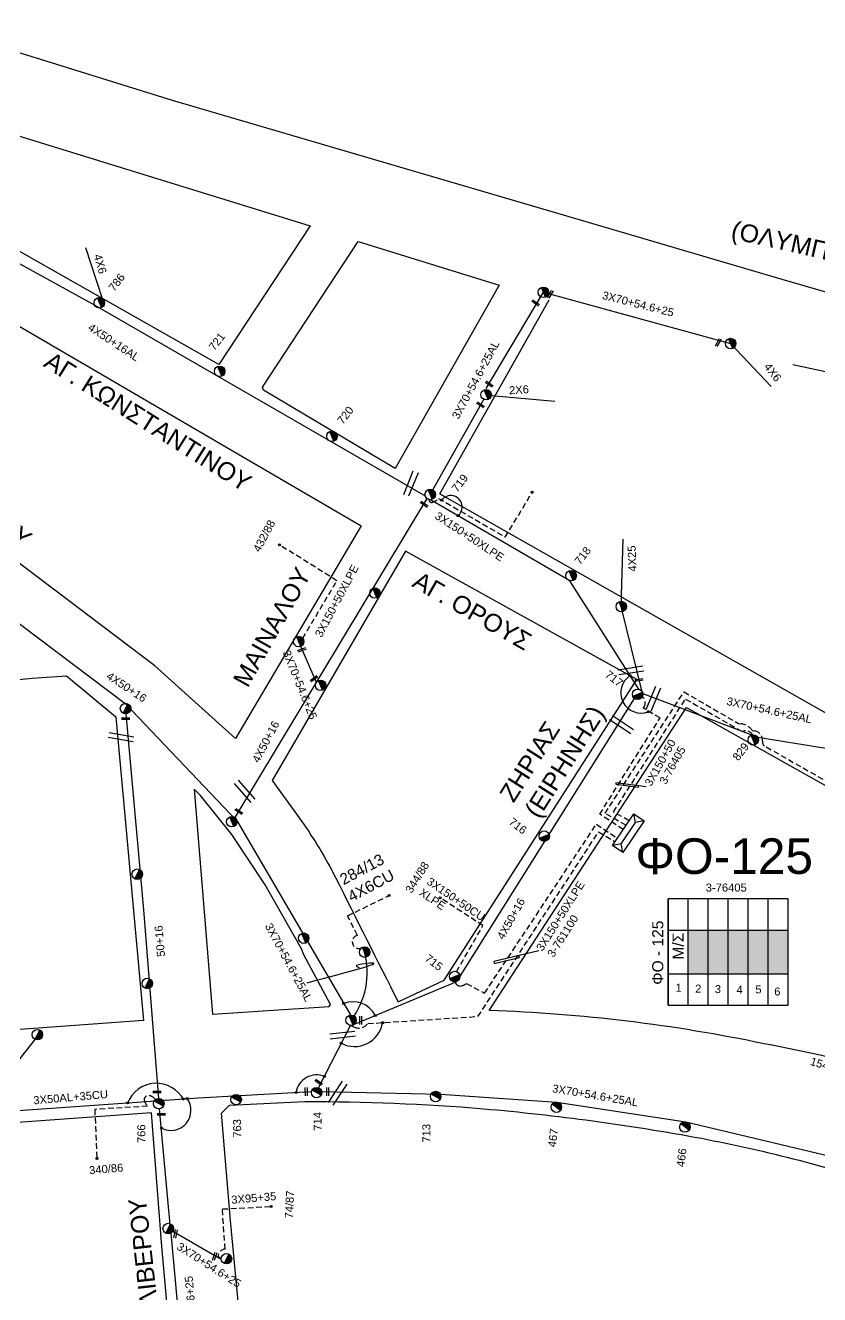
# Model space of a CAD drawing. Header units: millimetres. Extents: x 2999 to 5218, y 1863 to 2903.
# Drawn here: x 3368.6 to 3547.2, y 2393 to 2678.4 of the extents above; entities that cross this region are included whole.
import ezdxf
from ezdxf.enums import TextEntityAlignment as Align

# ---------------------------------------------------------------- set-up
doc = ezdxf.new("R2010")
doc.units = ezdxf.units.MM
doc.header["$LTSCALE"] = 0.5
doc.linetypes.add('DASHED', pattern=[19.05, 12.7, -6.35])
for name, color, linetype in [('Άγνωστα', 7, 'Continuous'), ('Ασφαλειοκιβώτια Χ.Τ 6 αναχωρήσεων', 7, 'Continuous'), ('Ασφαλειοκιβώτια Χ.Τ 9 αναχωρήσεων', 7, 'Continuous'), ('Γυμνά εναέρια ΧΤ (3Φ)   4x35CU', 7, 'Continuous'), ('Γυμνά εναέρια ΧΤ και ΦΟΠ (3Φ)   4x50+16AL', 7, 'Continuous'), ('Επιγραφές - Σχήματα', 7, 'Continuous'), ('Καλώδια ΧΤ   3x150+50AL', 7, 'DASHED'), ('Καλώδια ΧΤ   3x150+50CU', 7, 'DASHED'), ('Καλώδια ΧΤ   3x150AL+50XLPE', 7, 'DASHED'), ('Καλώδια ΧΤ   4x6CU', 7, 'DASHED'), ('Μηχανική τομή', 7, 'Continuous'), ('Στύλος ΦΜ', 7, 'Continuous'), ('Στύλος ΦΜ @ 1', 7, 'Continuous'), ('Συνδέσεις', 7, 'Continuous'), ('Συνεστραμμένα ΧΤ   3x70+54.6+25 AL', 7, 'SYN_LINE'), ('Τομή', 7, 'Continuous'), ('Υποσταθμός πόλεως', 7, 'Continuous'), ('Υπόβαθρο ΔΕΗ', 7, 'Continuous'), ('Υπόγεια καλώδια Παροχών ΧΤ   4x25', 7, 'DASHED'), ('Υπόγεια καλώδια Παροχών ΧΤ   4x6', 7, 'DASHED')]:
    doc.layers.add(name, color=color, linetype=linetype)
doc.styles.add('arial', font='ARIAL.TTF')
doc.styles.get("Standard").update_dxf_attribs({"font": 'ARIAL.TTF'})
doc.linetypes.add('SYN_LINE', pattern='A,0.5,-0.0001,["/\\/\\/\\/",Standard,S=0.1,R=0,X=0,Y=-0.05],-0.25', length=0.7501)

# ---------------------------------------------------------------- blocks, each defined once
blk = doc.blocks.new('ΑΣΦΑΛΕΙΟΚΙΒΩΤΙΟ ΥΠΟΣΤΑΘΜΟΥ 6 ΑΝΑΧΩΡΗΣΕΩΝ')
at = {"layer": 'Ασφαλειοκιβώτια Χ.Τ 6 αναχωρήσεων', "ltscale": 40}
for p, q in [((-23.91, 27), (23.91, 27)), ((-9.83, 27), (-9.83, -27)), ((9.83, 27), (9.83, -27)), ((-23.91, 18), (23.91, 18)), ((-23.91, 9), (23.91, 9)), ((-23.91, 0), (23.91, 0)), ((-23.91, -9), (23.91, -9)), ((-23.91, -18), (23.91, -18))]:
    blk.add_line(p, q, dxfattribs=at)
at = {"layer": 'Ασφαλειοκιβώτια Χ.Τ 6 αναχωρήσεων'}
blk.add_lwpolyline([(-23.91, -27), (23.91, -27), (23.91, 27), (-23.91, 27)], close=True, dxfattribs=at)
for s, p in [('1', (-17.82, 23.69)), ('2', (-18.21, 14.84)), ('3', (-18.45, 6.01)), ('4', (-18.73, -3.72)), ('5', (-18.57, -12.24)), ('6', (-19.53, -20.74))]:
    blk.add_text(s, height=3.6, rotation=270, dxfattribs=at).set_placement(p)
at = {"layer": 'Ασφαλειοκιβώτια Χ.Τ 6 αναχωρήσεων', "ltscale": 40}
for tag, height, p in [('ΟΝΟΜΑ', 5, (-0.27, 31.68)), ('ΚΕΙΜΕΝΟ 1', 2, (16.95, 22.41)), ('ΚΕΙΜΕΝΟ 2', 2, (16.95, 13.71)), ('ΚΕΙΜΕΝΟ 3', 2, (16.95, 4.31)), ('ΚΕΙΜΕΝΟ 4', 2, (16.95, -4.67)), ('ΚΕΙΜΕΝΟ 5', 2, (16.95, -13.51)), ('ΚΕΙΜΕΝΟ 6', 2, (16.95, -22.43)), ('ΣΧ', 2, (-0.21, -29.21))]:
    blk.add_attdef(tag, text='', height=height, dxfattribs=at).set_placement(p, align=Align.MIDDLE_CENTER)
blk = doc.blocks.new('ΜΗΧΑΝΙΚΗ ΤΟΜΗ')
at = {"layer": 'Μηχανική τομή', "ltscale": 40}
for p, q in [((-1.89, 0.78), (1.89, 0.78)), ((1.89, 0), (-1.89, 0))]:
    blk.add_line(p, q, dxfattribs=at)
blk = doc.blocks.new('ΤΟΜΗ')
at = {"layer": 'Τομή', "ltscale": 40}
for p, q in [((-5.68, 0), (5.68, 0)), ((5.68, -2.33), (-5.68, -2.33))]:
    blk.add_line(p, q, dxfattribs=at)
blk = doc.blocks.new('ΥΠΑΡΧΩΝ ΤΣΙΜΕΝΤΕΝΙΟΣ ΣΤΥΛΟΣ')
at = {"layer": 'Στύλος ΦΜ'}
blk.add_hatch(color=7, dxfattribs=at).paths.add_polyline_path([(-1.29, -2.28, 0.574793), (2.62, 0, 0.268822), (1.3, 2.27)])
at = {"layer": 'Στύλος ΦΜ', "color": 7}
blk.add_line((-1.29, -2.28), (1.3, 2.27), dxfattribs=at)
blk.add_circle((0, 0), 2.62, dxfattribs=at)
at = {"layer": 'Στύλος ΦΜ', "flags": 4}
for tag, p in [('ΤΥΠΟΣ', (-4.91, 3.03)), ('ΑΡΙΘΜΟΣ', (-4.68, 8.05))]:
    blk.add_attdef(tag, p, '', height=4, dxfattribs=at)
blk = doc.blocks.new('ΥΠΟΣΤΑΘΜΟΣ ΠΟΛΕΩΣ')
at = {"layer": 'Υποσταθμός πόλεως', "linetype": 'Continuous', "ltscale": 40}
blk.add_lwpolyline([(-8.57, 2.82), (8.57, 2.82), (8.57, -2.82), (-8.57, -2.82)], close=True, dxfattribs=at)
for points in [[(-5.75, 0), (-8.57, 2.82)], [(5.75, 0), (8.57, 2.82)], [(-8.57, -2.82), (-5.75, 0)], [(-5.75, 0), (5.75, 0)], [(8.57, -2.82), (5.75, 0)]]:
    blk.add_lwpolyline(points, dxfattribs=at)
at = {"layer": 'Υποσταθμός πόλεως', "linetype": 'SYN_LINE', "ltscale": 40, "flags": 1}
for tag, p in [('ΜΕΤΑΣΧΗΜΑΤΙΣΜΟΣ', (10.6, 2.39)), ('ΙΣΧΥΣ', (10.58, -0.41)), ('ΑΡΙΘΜΟΣ', (10.7, -3.13))]:
    blk.add_attdef(tag, p, '', height=1.8, dxfattribs=at)
blk = doc.blocks.new('_ΣΥΝΔΕΣΗ')
at = {"layer": 'Συνδέσεις', "linetype": 'SYN_LINE', "ltscale": 40}
blk.add_hatch(color=256, dxfattribs=at).paths.add_polyline_path([(0.5, -0.01, 1), (-0.5, -0.01, 1)])
at = {"layer": 'Συνδέσεις'}
blk.add_circle((0, -0.01), 0.5, dxfattribs=at)

msp = doc.modelspace()

# ---------------------------------------------------------------- hatches: boundary and pattern name
at = {"layer": 'Ασφαλειοκιβώτια Χ.Τ 9 αναχωρήσεων', "ltscale": 40}
for color, points in [(85, [(3522.16, 2474.89), (3517.66, 2474.89), (3517.66, 2465.06), (3522.16, 2465.06)]), (27, [(3522.16, 2474.89), (3522.16, 2465.06), (3526.66, 2465.06), (3526.66, 2474.89)]), (151, [(3526.66, 2474.89), (3526.66, 2465.06), (3531.16, 2465.06), (3531.16, 2474.89)]), (30, [(3531.16, 2474.89), (3531.16, 2465.06), (3535.66, 2465.06), (3535.66, 2474.89)]), (1, [(3535.66, 2474.89), (3535.66, 2465.06), (3540.16, 2465.06), (3540.16, 2474.89)])]:
    msp.add_hatch(color=color, dxfattribs=at).paths.add_polyline_path(points)

# ---------------------------------------------------------------- linework, layer by layer
at = {"layer": 'Άγνωστα', "color": 1, "linetype": 'SYN_LINE', "ltscale": 15}
msp.add_lwpolyline([(3473.39, 2595.16), (3487.65, 2593.87)], dxfattribs=at)
at = {"layer": 'Άγνωστα', "color": 1, "linetype": 'DASHED', "ltscale": 0.2}
msp.add_lwpolyline([(3459.34, 2571.75), (3459.39, 2571.52, 0.410955), (3460.04, 2571.11, 0.167991), (3461.51, 2572.01), (3476.52, 2563.29), (3482.56, 2573.36)], format="xyb", dxfattribs=at)
at = {"layer": 'Άγνωστα', "color": 1, "ltscale": 40}
msp.add_lwpolyline([(3506.58, 2529.09), (3491.03, 2553.49), (3459.73, 2571.71)], dxfattribs=at)
at = {"layer": 'Άγνωστα', "color": 27, "ltscale": 40}
for points in [[(3391.17, 2523.56), (3395.16, 2479.51), (3398.49, 2437.08)], [(3358.33, 2433.74), (3407.51, 2437.2), (3432.91, 2438.62)]]:
    msp.add_lwpolyline(points, dxfattribs=at)
at = {"layer": 'Άγνωστα', "color": 85, "linetype": 'DASHED', "ltscale": 0.2}
msp.add_lwpolyline([(3465.24, 2463.3), (3465.36, 2463.02, 0.34368), (3466.52, 2462.38, 0.125353), (3467.78, 2462.92), (3471.87, 2460.77), (3497.02, 2498.74), (3501.73, 2495.6)], format="xyb", dxfattribs=at)
at = {"layer": 'Άγνωστα', "color": 27, "linetype": 'DASHED', "ltscale": 0.2}
for points in [[(3441.79, 2453.48), (3442.57, 2453.11, 0.344871), (3445.6, 2453.91), (3470.38, 2455.51), (3497.51, 2496.99), (3501.2, 2494.79)], [(3397.84, 2436.81), (3397.54, 2437.14, 0.295831), (3395.82, 2437.6, 0.379593), (3395.31, 2436.72, 0.145905), (3396.04, 2435.34), (3384.15, 2434.61), (3384.67, 2423.55)], [(3412.61, 2400.95), (3411.91, 2401.61, -0.392069), (3413.51, 2403.2), (3412.87, 2412.22), (3423.86, 2412.78)]]:
    msp.add_lwpolyline(points, format="xyb", dxfattribs=at)
at = {"layer": 'Άγνωστα', "color": 27, "linetype": 'Continuous', "ltscale": 0.2}
msp.add_lwpolyline([(3434.54, 2439.47), (3441.69, 2453.49)], dxfattribs=at)
at = {"layer": 'Γυμνά εναέρια ΧΤ (3Φ)   4x35CU', "color": 85, "linetype": 'SYN_LINE', "ltscale": 20}
msp.add_lwpolyline([(3357.84, 2434.09), (3370.76, 2450.36)], dxfattribs=at)
at = {"layer": 'Γυμνά εναέρια ΧΤ και ΦΟΠ (3Φ)   4x50+16AL', "color": 30, "ltscale": 40}
msp.add_lwpolyline([(3337.49, 2641.15), (3384.16, 2615.42), (3458.51, 2572.55)], dxfattribs=at)
at = {"layer": 'Γυμνά εναέρια ΧΤ και ΦΟΠ (3Φ)   4x50+16AL', "color": 1, "ltscale": 40}
msp.add_lwpolyline([(3415.72, 2500.23), (3458.92, 2571.95)], dxfattribs=at)
at = {"layer": 'Γυμνά εναέρια ΧΤ και ΦΟΠ (3Φ)   4x50+16AL', "color": 85, "ltscale": 40}
for points in [[(3356.33, 2551.94), (3391.01, 2525.91), (3416.17, 2499.44), (3441.74, 2455.73)], [(3442.63, 2453.79), (3465.6, 2463.39), (3505.57, 2527.02)]]:
    msp.add_lwpolyline(points, dxfattribs=at)
at = {"layer": 'Επιγραφές - Σχήματα', "ltscale": 0.2}
for points in [[(3508.19, 2507.17), (3501.41, 2508.02), (3501.36, 2507.76), (3506.39, 2507.09), (3506.65, 2507.5)], [(3484.09, 2470.24), (3473.92, 2467.89), (3474, 2467.45), (3479.7, 2468.79), (3479.57, 2469.24)]]:
    msp.add_lwpolyline(points, dxfattribs=at)
for centre, radius, start, end in [((3464.27, 2570.1), 2.55, 304.4301, 145.5976), ((3507.08, 2528.3), 4.57, 122.7656, 290.3867), ((3442.22, 2453.17), 5.66, 26.8115, 111.9537), ((3442.57, 2455.2), 6.45, 242.4199, 350.2923), ((3398.01, 2433.61), 6.89, 26.5687, 159.7879), ((3434.05, 2437.72), 4.65, 66.7131, 171.9305), ((3401.32, 2434.4), 4.5, 242.0147, 36.7552)]:
    msp.add_arc(centre, radius, start, end, dxfattribs=at)
at = {"layer": 'Επιγραφές - Σχήματα', "color": 7, "ltscale": 10}
msp.add_spline([(3431.93, 2463.09), (3444.98, 2467.37), (3443, 2466.8), (3443.67, 2466.5)], degree=3, dxfattribs=at)
at = {"layer": 'Καλώδια ΧΤ   3x150+50AL', "color": 1, "linetype": 'DASHED', "ltscale": 0.2}
msp.add_lwpolyline([(3503.05, 2497.56), (3497.78, 2501), (3511.36, 2522.64), (3507.58, 2524.8, -0.326024), (3507.73, 2525.15, 0.41116), (3507.33, 2527.41, 2.289675)], format="xyb", dxfattribs=at)
at = {"layer": 'Καλώδια ΧΤ   3x150+50AL', "color": 151, "linetype": 'DASHED', "ltscale": 0.2}
msp.add_lwpolyline([(3503.68, 2498.5), (3498.96, 2501.21), (3516.73, 2528.5), (3528.99, 2521.38), (3529.61, 2521.3, -0.209708), (3532.09, 2519.82), (3532.65, 2519.72, -0.39952), (3534.38, 2517.4, 0.371889), (3535.25, 2516.11), (3552.13, 2506.46, -0.331396), (3552.71, 2505.15, 0.98733), (3555.82, 2504.38, -0.773574)], format="xyb", dxfattribs=at)
at = {"layer": 'Καλώδια ΧΤ   3x150+50AL', "color": 30, "linetype": 'DASHED', "ltscale": 0.2}
msp.add_lwpolyline([(3504.36, 2499.52), (3500.87, 2501.49), (3517.07, 2526.89), (3529.65, 2519.69), (3530.18, 2519.75, -0.273628), (3532.16, 2518.85, 2.322682)], format="xyb", dxfattribs=at)
at = {"layer": 'Καλώδια ΧΤ   3x150+50CU', "color": 85, "linetype": 'DASHED', "ltscale": 0.2}
msp.add_lwpolyline([(3465.55, 2465.58), (3471.51, 2475.93), (3461.86, 2482.19)], dxfattribs=at)
at = {"layer": 'Καλώδια ΧΤ   3x150AL+50XLPE', "color": 1, "ltscale": 0.2}
msp.add_lwpolyline([(3430.96, 2540.56), (3438.66, 2553.5), (3425.71, 2561.56)], dxfattribs=at)
at = {"layer": 'Καλώδια ΧΤ   4x6CU', "color": 85, "linetype": 'DASHED', "ltscale": 0.2}
msp.add_lwpolyline([(3444.43, 2471.06, -1.199591), (3443.26, 2473.75), (3441.06, 2478.14), (3450.42, 2482.72)], format="xyb", dxfattribs=at)
at = {"layer": 'Συνεστραμμένα ΧΤ   3x70+54.6+25 AL', "color": 1, "ltscale": 20}
for points in [[(3472.23, 2596.73), (3485.1, 2618.34), (3527.22, 2606.82)], [(3460.24, 2573.9), (3471.88, 2594.51)]]:
    msp.add_lwpolyline(points, dxfattribs=at)
at = {"layer": 'Συνεστραμμένα ΧΤ   3x70+54.6+25 AL', "color": 1, "ltscale": 10}
msp.add_lwpolyline([(3434.03, 2530.63), (3430.52, 2538.73)], dxfattribs=at)
at = {"layer": 'Συνεστραμμένα ΧΤ   3x70+54.6+25 AL', "color": 30, "ltscale": 20}
msp.add_lwpolyline([(3507.45, 2528.11), (3533.31, 2518.3), (3561.14, 2513.83), (3600.53, 2492.39)], dxfattribs=at)
at = {"layer": 'Συνεστραμμένα ΧΤ   3x70+54.6+25 AL', "color": 173, "ltscale": 20}
msp.add_lwpolyline([(3435.22, 2438.65), (3461.92, 2438.03), (3488.1, 2436.27), (3517.11, 2431.82), (3555.61, 2422.65)], dxfattribs=at)
at = {"layer": 'Συνεστραμμένα ΧΤ   3x70+54.6+25 AL', "color": 27, "ltscale": 20}
for points in [[(3398.67, 2434.73), (3401.09, 2408.63)], [(3401.26, 2406.79), (3405.28, 2363.37)]]:
    msp.add_lwpolyline(points, dxfattribs=at)
at = {"layer": 'Συνεστραμμένα ΧΤ   3x70+54.6+25 AL', "color": 27, "ltscale": 15}
msp.add_lwpolyline([(3401.72, 2407.23), (3412.61, 2400.95)], dxfattribs=at)
at = {"layer": 'Συνεστραμμένα ΧΤ   3x70+54.6+25 AL', "color": 85, "ltscale": 20}
msp.add_arc((3427.57, 2465.45), 17.89, 322.875, 14.6221, dxfattribs=at)
at = {"layer": 'Υπόβαθρο ΔΕΗ'}
for points in [[(3601.99, 2608.82), (3571.53, 2613.57), (3551.51, 2617.57), (3538.81, 2621.19), (3487.08, 2636.41), (3401.63, 2661.5), (3368.87, 2671.7), (3345.55, 2678.75), (3291.97, 2687.96), (3235.4, 2686.65), (3186.95, 2685.88), (3180.21, 2746.99), (3170.84, 2826.6)], [(3339.16, 2643.43), (3349.46, 2658.95), (3432.62, 2633.3), (3412.06, 2602.12), (3339.16, 2643.43)], [(3308.8, 2600.28), (3330.88, 2631.84), (3444.08, 2565.83), (3415.83, 2518), (3397.68, 2534.37), (3337.83, 2579.52), (3308.59, 2599.97), (3308.8, 2600.28)], [(3421.92, 2597.02), (3443.42, 2629.75), (3475.11, 2619.98), (3451.74, 2578.76), (3422.14, 2596.31), (3421.92, 2597.02)], [(3461.82, 2573.01), (3486.37, 2616.63)], [(3344.05, 2528.92), (3370.06, 2531.58), (3377.82, 2532.11), (3388.93, 2522.87), (3395.13, 2454.62), (3350.76, 2451.39), (3344.05, 2528.92)], [(3406.51, 2506.62), (3410.69, 2456.03), (3436.88, 2457.77), (3437.24, 2458.2), (3431.24, 2469.39), (3430.69, 2470.71), (3422.49, 2485.12), (3415, 2496.4), (3407.96, 2505.22), (3406.51, 2506.62)], [(3216.12, 2420.23), (3223.81, 2347.33), (3325.93, 2356.49), (3402.05, 2362.97), (3402.84, 2363.79), (3399.27, 2403.81), (3396.9, 2433.87), (3327.49, 2428.82), (3257.49, 2423.18), (3216.12, 2420.23)]]:
    msp.add_lwpolyline(points, dxfattribs=at)
for points in [[(3461.82, 2573.01), (3554.81, 2520.28), (3586.62, 2575.97, 0.213024), (3588.02, 2589.95, 0.258863), (3585.03, 2592.7), (3541.22, 2602.07)], [(3454.1, 2560.17), (3424.07, 2508.59), (3430.72, 2499.33, -0.039201), (3438.33, 2486.75, 0.000359), (3452.43, 2458.78), (3462.78, 2463.68), (3506.08, 2531.3), (3454.1, 2560.17)], [(3472.88, 2456.84), (3517.31, 2525), (3570.47, 2495.18), (3633.1, 2460.92), (3610.91, 2422.49), (3590.81, 2432.32, 0.058929), (3534.76, 2449.37, 0.043228), (3472.88, 2456.84, 70.730924)], [(3412.65, 2433.75), (3414.51, 2435.54), (3431.4, 2436.37, -0.021622), (3471.63, 2434.76, -0.024043), (3520.63, 2428.12, -0.031921), (3564.26, 2416.82, -0.03259), (3603.01, 2400.3), (3621.55, 2388.87), (3645.06, 2373.19), (3599.62, 2318.49), (3559.39, 2340.9, 0.036325), (3530.58, 2352.34, 0.007316), (3499.21, 2359.77, 0.040954), (3458.31, 2365.37, 0.048833), (3418.56, 2363.65), (3417.53, 2379.51), (3414.74, 2409.6), (3412.65, 2433.75)]]:
    msp.add_lwpolyline(points, format="xyb", dxfattribs=at)
at = {"layer": 'Υπόγεια καλώδια Παροχών ΧΤ   4x25', "color": 1, "linetype": 'SYN_LINE', "ltscale": 20}
msp.add_lwpolyline([(3507.32, 2528.52), (3502.62, 2547.68), (3503.08, 2562.84)], dxfattribs=at)
at = {"layer": 'Υπόγεια καλώδια Παροχών ΧΤ   4x6', "color": 30, "linetype": 'SYN_LINE', "ltscale": 10}
msp.add_lwpolyline([(3385.92, 2616.91), (3382.18, 2628.37)], dxfattribs=at)
at = {"layer": 'Υπόγεια καλώδια Παροχών ΧΤ   4x6', "color": 1, "linetype": 'SYN_LINE', "ltscale": 15}
msp.add_lwpolyline([(3527.22, 2606.82), (3536.31, 2597.19)], dxfattribs=at)

# ---------------------------------------------------------------- block references
at = {"layer": 'Ασφαλειοκιβώτια Χ.Τ 6 αναχωρήσεων', "xscale": 0.5, "yscale": 0.5, "zscale": 0.5, "rotation": 90}
msp.add_blockref('ΑΣΦΑΛΕΙΟΚΙΒΩΤΙΟ ΥΠΟΣΤΑΘΜΟΥ 6 ΑΝΑΧΩΡΗΣΕΩΝ', (3526.66, 2469.98), dxfattribs=at).add_auto_attribs({'ΟΝΟΜΑ': 'ΦΟ - 125'})
at = {"layer": 'Μηχανική τομή'}
for p, xscale, yscale, zscale, rotation in [((3486.46, 2618.01), 0.4999999999999998, 0.4999999999999998, 0.4999999999999998, 240.3999436640924), ((3483.46, 2616.11), 0.4999999999999994, 0.4999999999999994, 0.4999999999999994, 145.821922469074), ((3524.27, 2607.15), 0.4999999999999998, 0.4999999999999998, 0.4999999999999998, 240.3999436640924), ((3473, 2597.87), 0.4999999999999994, 0.4999999999999994, 0.4999999999999994, 145.821922469074), ((3471.03, 2593.19), 0.4999999999999994, 0.4999999999999994, 0.4999999999999994, 145.821922469074), ((3458.36, 2570.84), 0.4999999999999994, 0.4999999999999994, 0.4999999999999994, 145.821922469074), ((3430.68, 2538.13), 0.5000000000000179, 0.5000000000000179, 0.5000000000000179, 200.1557613704678), ((3433.35, 2531.61), 0.4999999999999919, 0.4999999999999919, 0.4999999999999919, 216.7269463401106), ((3506.57, 2531.36), 0.4999999999999998, 0.4999999999999998, 0.4999999999999998, 190.7580897195581), ((3391.1, 2522.66), 0.4999999999999996, 0.4999999999999996, 0.4999999999999996, 180.9754372785865), ((3416.7, 2501.74), 0.4999999999999994, 0.4999999999999994, 0.4999999999999994, 145.821922469074), ((3443.81, 2454.65), 0.4999999999999997, 0.4999999999999997, 0.4999999999999997, 270.577947933592), ((3434.65, 2440.87), 0.4999999999999995, 0.4999999999999995, 0.4999999999999995, 145.560011089163), ((3398.17, 2438.72), 0.4999999999999996, 0.4999999999999996, 0.4999999999999996, 180.9754372785865), ((3431.55, 2438.62), 0.4999999999999997, 0.4999999999999997, 0.4999999999999997, 270.577947933592), ((3436.37, 2438.58), 0.4999999999999997, 0.4999999999999997, 0.4999999999999997, 270.577947933592), ((3399.12, 2433.7), 0.4999999999999996, 0.4999999999999996, 0.4999999999999996, 180.9754372785865), ((3402.14, 2406.66), 0.4999999999999998, 0.4999999999999998, 0.4999999999999998, 259.877326276284), ((3410.97, 2401.63), 0.4999999999999995, 0.4999999999999995, 0.4999999999999995, 250.3302285995061)]:
    msp.add_blockref('ΜΗΧΑΝΙΚΗ ΤΟΜΗ', p, dxfattribs=dict(at, xscale=xscale, yscale=yscale, zscale=zscale, rotation=rotation))
at = {"layer": 'Στύλος ΦΜ @ 1', "ltscale": 40}
ref = msp.add_blockref('ΥΠΑΡΧΩΝ ΤΣΙΜΕΝΤΕΝΙΟΣ ΣΤΥΛΟΣ', (3385.2, 2615.98), dxfattribs=dict(at, xscale=0.4499999999998181, yscale=0.4499999999998181, zscale=0.4499999999998181, rotation=52.33487824996366))
ref.add_attrib('ΤΥΠΟΣ', '786', (3388.54, 2618.38), dxfattribs={"layer": 'Στύλος ΦΜ', "height": 1.8, "rotation": 52.3349, "flags": 4})
for p, xscale, yscale, zscale, rotation in [((3485.1, 2618.34), 0.4499999999998181, 0.4499999999998181, 0.4499999999998181, 52.33487824996366), ((3527.22, 2606.82), 0.4499999999998181, 0.4499999999998181, 0.4499999999998181, 52.33487824996366), ((3472.22, 2595.31), 0.4499999999998181, 0.4499999999998181, 0.4499999999998181, 52.33487824996366), ((3447.2, 2550.71), 0.4499999999998181, 0.4499999999998181, 0.4499999999998181, 52.33487824996366), ((3502.62, 2547.68), 0.4499999999998181, 0.4499999999998181, 0.4499999999998181, 52.33487824996366), ((3430.05, 2539.81), 0.4499999999998181, 0.4499999999998181, 0.4499999999998181, 52.33487824996366), ((3434.97, 2529.97), 0.4499999999998181, 0.4499999999998181, 0.4499999999998181, 52.33487824996366), ((3391.09, 2524.74), 0.449999999999818, 0.449999999999818, 0.449999999999818, 3.833824537449723), ((3415, 2499.3), 0.4499999999998181, 0.4499999999998181, 0.4499999999998181, 52.33487824996366), ((3393.71, 2487.5), 0.449999999999818, 0.449999999999818, 0.449999999999818, 3.833824537449723), ((3431.18, 2473.11), 0.4499999999998181, 0.4499999999998181, 0.4499999999998181, 52.33487824996366), ((3444.88, 2469.97), 0.4499999999998181, 0.4499999999998181, 0.4499999999998181, 52.33487824996366), ((3395.98, 2462.93), 0.449999999999818, 0.449999999999818, 0.449999999999818, 3.833824537449723), ((3441.83, 2454.65), 0.4499999999998181, 0.4499999999998181, 0.4499999999998181, 52.33487824996366), ((3371.27, 2451.42), 0.449999999999818, 0.449999999999818, 0.449999999999818, 3.833824537449723), ((3400.69, 2407.82), 0.449999999999818, 0.449999999999818, 0.449999999999818, 3.833824537449723), ((3413.79, 2401.03), 0.449999999999818, 0.449999999999818, 0.449999999999818, 3.833824537449723)]:
    msp.add_blockref('ΥΠΑΡΧΩΝ ΤΣΙΜΕΝΤΕΝΙΟΣ ΣΤΥΛΟΣ', p, dxfattribs=dict(at, xscale=xscale, yscale=yscale, zscale=zscale, rotation=rotation))
ref = msp.add_blockref('ΥΠΑΡΧΩΝ ΤΣΙΜΕΝΤΕΝΙΟΣ ΣΤΥΛΟΣ', (3412.27, 2600.57), dxfattribs=dict(at, xscale=0.4499999999998181, yscale=0.4499999999998181, zscale=0.4499999999998181, rotation=52.33487824996366))
ref.add_attrib('ΤΥΠΟΣ', '721', (3411.08, 2605.06), dxfattribs={"layer": 'Στύλος ΦΜ', "height": 1.8, "rotation": 52.3349, "flags": 4})
ref = msp.add_blockref('ΥΠΑΡΧΩΝ ΤΣΙΜΕΝΤΕΝΙΟΣ ΣΤΥΛΟΣ', (3437.52, 2585.95), dxfattribs=dict(at, xscale=0.4499999999998181, yscale=0.4499999999998181, zscale=0.4499999999998181, rotation=52.33487824996366))
ref.add_attrib('ΤΥΠΟΣ', '720', (3439.97, 2588.5), dxfattribs={"layer": 'Στύλος ΦΜ', "height": 1.8, "rotation": 52.3349, "flags": 4})
ref = msp.add_blockref('ΥΠΑΡΧΩΝ ΤΣΙΜΕΝΤΕΝΙΟΣ ΣΤΥΛΟΣ', (3459.64, 2572.88), dxfattribs=dict(at, xscale=0.4499999999998181, yscale=0.4499999999998181, zscale=0.4499999999998181, rotation=52.33487824996366))
ref.add_attrib('ΤΥΠΟΣ', '719', (3465.73, 2573.25), dxfattribs={"layer": 'Στύλος ΦΜ', "height": 1.8, "rotation": 52.3349, "flags": 4})
ref = msp.add_blockref('ΥΠΑΡΧΩΝ ΤΣΙΜΕΝΤΕΝΙΟΣ ΣΤΥΛΟΣ', (3491.33, 2554.62), dxfattribs=dict(at, xscale=0.4499999999998181, yscale=0.4499999999998181, zscale=0.4499999999998181, rotation=52.33487824996366))
ref.add_attrib('ΤΥΠΟΣ', '718', (3493.37, 2556.92), dxfattribs={"layer": 'Στύλος ΦΜ', "height": 1.8, "rotation": 52.3349, "flags": 4})
ref = msp.add_blockref('ΥΠΑΡΧΩΝ ΤΣΙΜΕΝΤΕΝΙΟΣ ΣΤΥΛΟΣ', (3506.29, 2527.95), dxfattribs=dict(at, xscale=0.449999999999818, yscale=0.449999999999818, zscale=0.449999999999818, rotation=322.3348782499637))
ref.add_attrib('ΤΥΠΟΣ', '717', (3498.79, 2532.04), dxfattribs={"layer": 'Στύλος ΦΜ', "height": 1.8, "rotation": 322.3349, "flags": 4})
ref = msp.add_blockref('ΥΠΑΡΧΩΝ ΤΣΙΜΕΝΤΕΝΙΟΣ ΣΤΥΛΟΣ', (3532.31, 2517.69), dxfattribs=dict(at, xscale=0.4499999999998181, yscale=0.4499999999998181, zscale=0.4499999999998181, rotation=52.33487824996366))
ref.add_attrib('ΑΡΙΘΜΟΣ', '829', (3528.93, 2512.84), dxfattribs={"layer": 'Στύλος ΦΜ', "height": 1.8, "rotation": 52.3349, "flags": 4})
ref = msp.add_blockref('ΥΠΑΡΧΩΝ ΤΣΙΜΕΝΤΕΝΙΟΣ ΣΤΥΛΟΣ', (3485.29, 2496.06), dxfattribs=dict(at, xscale=0.449999999999818, yscale=0.449999999999818, zscale=0.449999999999818, rotation=322.3348782499637))
ref.add_attrib('ΤΥΠΟΣ', '716', (3477.14, 2498.92), dxfattribs={"layer": 'Στύλος ΦΜ', "height": 1.8, "rotation": 322.3349, "flags": 4})
ref = msp.add_blockref('ΥΠΑΡΧΩΝ ΤΣΙΜΕΝΤΕΝΙΟΣ ΣΤΥΛΟΣ', (3465.14, 2464.48), dxfattribs=dict(at, xscale=0.449999999999818, yscale=0.449999999999818, zscale=0.449999999999818, rotation=322.3348782499637))
ref.add_attrib('ΤΥΠΟΣ', '715', (3458.27, 2468.21), dxfattribs={"layer": 'Στύλος ΦΜ', "height": 1.8, "rotation": 322.3349, "flags": 4})
ref = msp.add_blockref('ΥΠΑΡΧΩΝ ΤΣΙΜΕΝΤΕΝΙΟΣ ΣΤΥΛΟΣ', (3552.23, 2443.89), dxfattribs=dict(at, xscale=0.4499999999998181, yscale=0.4499999999998181, zscale=0.4499999999998181, rotation=343.3090182159563))
ref.add_attrib('ΤΥΠΟΣ', '1542', (3544.96, 2444.65), dxfattribs={"layer": 'Στύλος ΦΜ', "height": 1.8, "rotation": 343.309, "flags": 4})
ref = msp.add_blockref('ΥΠΑΡΧΩΝ ΤΣΙΜΕΝΤΕΝΙΟΣ ΣΤΥΛΟΣ', (3415.97, 2436.81), dxfattribs=dict(at, xscale=0.4499999999998181, yscale=0.4499999999998181, zscale=0.4499999999998181, rotation=90.69283069200172))
ref.add_attrib('ΤΥΠΟΣ', '763', (3417.13, 2428.25), dxfattribs={"layer": 'Στύλος ΦΜ', "height": 1.8, "rotation": 90.6928, "flags": 4})
ref = msp.add_blockref('ΥΠΑΡΧΩΝ ΤΣΙΜΕΝΤΕΝΙΟΣ ΣΤΥΛΟΣ', (3434.07, 2438.39), dxfattribs=dict(at, xscale=0.4499999999998181, yscale=0.4499999999998181, zscale=0.4499999999998181, rotation=90.6928306920017))
ref.add_attrib('ΤΥΠΟΣ', '714', (3435.22, 2429.83), dxfattribs={"layer": 'Στύλος ΦΜ', "height": 1.8, "rotation": 90.6928, "flags": 4})
ref = msp.add_blockref('ΥΠΑΡΧΩΝ ΤΣΙΜΕΝΤΕΝΙΟΣ ΣΤΥΛΟΣ', (3460.87, 2437.5), dxfattribs=dict(at, xscale=0.4499999999998181, yscale=0.4499999999998181, zscale=0.4499999999998181, rotation=90.6928306920017))
ref.add_attrib('ΤΥΠΟΣ', '713', (3459.7, 2427.15), dxfattribs={"layer": 'Στύλος ΦΜ', "height": 1.8, "rotation": 90.6928, "flags": 4})
ref = msp.add_blockref('ΥΠΑΡΧΩΝ ΤΣΙΜΕΝΤΕΝΙΟΣ ΣΤΥΛΟΣ', (3398.58, 2435.9), dxfattribs=dict(at, xscale=0.449999999999818, yscale=0.449999999999818, zscale=0.449999999999818, rotation=90.83779376569072))
ref.add_attrib('ΤΥΠΟΣ', '766', (3395.59, 2427.05), dxfattribs={"layer": 'Στύλος ΦΜ', "height": 1.8, "rotation": 90.8378, "flags": 4})
ref = msp.add_blockref('ΥΠΑΡΧΩΝ ΤΣΙΜΕΝΤΕΝΙΟΣ ΣΤΥΛΟΣ', (3488.02, 2435.09), dxfattribs=dict(at, xscale=0.4499999999998181, yscale=0.4499999999998181, zscale=0.4499999999998181, rotation=82.97935145478645))
ref.add_attrib('ΤΥΠΟΣ', '467', (3487.89, 2426.01), dxfattribs={"layer": 'Στύλος ΦΜ', "height": 1.8, "rotation": 82.9794, "flags": 4})
ref = msp.add_blockref('ΥΠΑΡΧΩΝ ΤΣΙΜΕΝΤΕΝΙΟΣ ΣΤΥΛΟΣ', (3516.93, 2430.66), dxfattribs=dict(at, xscale=0.4499999999998181, yscale=0.4499999999998181, zscale=0.4499999999998181, rotation=82.97935145478645))
ref.add_attrib('ΤΥΠΟΣ', '466', (3516.8, 2421.57), dxfattribs={"layer": 'Στύλος ΦΜ', "height": 1.8, "rotation": 82.9794, "flags": 4})
at = {"layer": 'Συνδέσεις', "xscale": 0.4500000000000455, "yscale": 0.4500000000000455, "zscale": 0.4500000000000455}
for p in [(3462.21, 2571.61), (3482.56, 2573.37), (3465.89, 2568.13), (3425.71, 2561.57), (3504.58, 2532.14), (3508.68, 2524.02), (3450.42, 2482.73), (3461.86, 2482.19), (3440.16, 2458.44), (3447.28, 2455.72), (3448.93, 2454.11), (3439.58, 2449.49), (3435.83, 2442.01), (3429.46, 2438.44), (3391.57, 2436.08), (3404.04, 2436.96), (3404.98, 2437.03), (3399.21, 2430.43), (3384.67, 2423.56), (3423.86, 2412.79)]:
    msp.add_blockref('_ΣΥΝΔΕΣΗ', p, dxfattribs=at)
at = {"layer": 'Τομή'}
for p, xscale, yscale, zscale, rotation in [((3454.74, 2575.54), 0.4999999999999997, 0.4999999999999997, 0.4999999999999997, 67.74034451082194), ((3504.85, 2532.74), 0.4999999999999997, 0.4999999999999997, 0.4999999999999997, 188.8087486669818), ((3509.28, 2527.14), 0.4999999999999997, 0.4999999999999997, 0.4999999999999997, 67.74034451082194), ((3502.37, 2520.65), 0.4999999999999999, 0.4999999999999999, 0.4999999999999999, 146.7942501959078), ((3390.19, 2518.87), 0.4999999999999998, 0.4999999999999998, 0.4999999999999998, 349.9976378738065), ((3417.45, 2505.73), 0.4999999999999999, 0.4999999999999999, 0.4999999999999999, 131.3109896263144), ((3439.84, 2451.89), 0.4999999999999999, 0.4999999999999999, 0.4999999999999999, 6.345076586097208), ((3438.32, 2438.55), 0.5, 0.5, 0.5, 56.70182709156465)]:
    msp.add_blockref('ΤΟΜΗ', p, dxfattribs=dict(at, xscale=xscale, yscale=yscale, zscale=zscale, rotation=rotation))
at = {"layer": 'Υποσταθμός πόλεως', "xscale": 0.500000000000005, "yscale": 0.500000000000005, "zscale": 0.500000000000005, "rotation": 56.20786642194121}
msp.add_blockref('ΥΠΟΣΤΑΘΜΟΣ ΠΟΛΕΩΣ', (3504.2, 2496.75), dxfattribs=at)

# ---------------------------------------------------------------- texts
at = {"layer": 'Άγνωστα', "ltscale": 40, "char_height": 1.8, "width": 17.1868, "attachment_point": 1, "style": 'arial'}
for s, insert, rotation in [('2X6', (3477.3, 2597.19), 3.639), ('3X150+50XLPE', (3461.48, 2569.12), 326.6206), ('4X50+16', (3387.59, 2533.12), 326.6206), ('3X150+50XLPE', (3483.35, 2470.99), 57.638), ('4X50+16', (3474.54, 2473.51), 60.6493), ('50+16', (3398.19, 2468.85), 94.7605), ('3X50AL+35CU', (3370.28, 2437.53), 4.8902), ('3X95+35', (3414.81, 2415.16), 4.8902)]:
    msp.add_mtext(s, dxfattribs=dict(at, insert=insert, rotation=rotation))
at = {"layer": 'Γυμνά εναέρια ΧΤ και ΦΟΠ (3Φ)   4x50+16AL', "ltscale": 40, "char_height": 1.8, "width": 17.1868, "attachment_point": 1, "style": 'arial'}
for s, insert, rotation in [('4X50+16AL', (3383.45, 2611.5), 326.6206), ('4X50+16', (3419.47, 2513.22), 62.2361)]:
    msp.add_mtext(s, dxfattribs=dict(at, insert=insert, rotation=rotation))
at = {"layer": 'Επιγραφές - Σχήματα', "attachment_point": 1}
for s, insert, char_height, width, rotation in [('(ΟΛΥΜΠΟΥ) ΜΑΚΕΔΟΝΟΜΑΧΩΝ', (3527.96, 2634.42), 4, 87.6585, 347.2699), ('ΜΑΙΝΑΛΟΥ', (3415.08, 2531.17), 4, 15.1545, 60.7769), ('ΖΗΡΙΑΣ\\P(ΕΙΡΗΝΗΣ)', (3475, 2505.5), 4, 15.1545, 57.6962), ('Μ/Σ', (3514.16, 2468.31), 2.5, 1.6171, 90), ('ΣΑΛΙΒΕΡΟΥ', (3395.19, 2382.9), 4, 15.1545, 96.3604)]:
    msp.add_mtext(s, dxfattribs=dict(at, insert=insert, char_height=char_height, width=width, rotation=rotation))
at = {"layer": 'Επιγραφές - Σχήματα', "char_height": 4, "width": 90.8081, "attachment_point": 1, "style": 'arial'}
for s, insert, rotation in [('ΑΓ. ΚΩΝΣΤΑΝΤΙΝΟΥ', (3374.54, 2605.21), 327.8181), ('ΠΑΓΓΑΙΟΥ', (3348.8, 2580.48), 322.3093), ('ΑΓ. ΟΡΟΥΣ', (3457.28, 2555.78), 330.221)]:
    msp.add_mtext(s, dxfattribs=dict(at, insert=insert, rotation=rotation))
at = {"layer": 'Επιγραφές - Σχήματα', "ltscale": 40, "char_height": 1.8, "width": 17.1868, "attachment_point": 1, "style": 'arial'}
for s, insert, rotation in [('432/88', (3419.67, 2560.59), 62.0244), ('3-76405', (3511.08, 2508.42), 60.6493), ('344/88', (3453.91, 2483.99), 58.1398), ('3-761100', (3485.86, 2469.61), 57.638), ('340/86', (3382.83, 2421.8), 4.8902), ('74/87', (3426.92, 2410.12), 87.0524)]:
    msp.add_mtext(s, dxfattribs=dict(at, insert=insert, rotation=rotation))
at = {"layer": 'Επιγραφές - Σχήματα', "ltscale": 40, "attachment_point": 1, "style": 'arial'}
for s, insert, char_height, width in [('ΦO-125', (3505.79, 2495.56), 8, 17.8089), ('3-76405', (3521.62, 2485.39), 1.8, 17.1868)]:
    msp.add_mtext(s, dxfattribs=dict(at, insert=insert, char_height=char_height, width=width))
at = {"layer": 'Καλώδια ΧΤ   3x150+50AL', "ltscale": 40, "insert": (3507.77, 2508), "char_height": 1.8, "width": 17.1868, "attachment_point": 1, "rotation": 60.6493, "style": 'arial'}
msp.add_mtext('3X150+50', dxfattribs=at)
at = {"layer": 'Καλώδια ΧΤ   3x150+50CU', "ltscale": 40, "insert": (3459.69, 2486.91), "char_height": 1.8, "width": 17.1868, "attachment_point": 1, "rotation": 325.6543, "style": 'arial'}
msp.add_mtext('3X150+50CU\\PXLPE', dxfattribs=at)
at = {"layer": 'Καλώδια ΧΤ   3x150AL+50XLPE', "ltscale": 40, "insert": (3433.6, 2541.44), "char_height": 1.8, "width": 17.1868, "attachment_point": 1, "rotation": 62.0244, "style": 'arial'}
msp.add_mtext('3X150+50XLPE', dxfattribs=at)
at = {"layer": 'Καλώδια ΧΤ   4x6CU', "color": 7, "ltscale": 10, "char_height": 2.5, "attachment_point": 1, "rotation": 28.1673}
for s, insert in [('284/13', (3438.96, 2487.2)), ('4X6CU', (3440.75, 2483.38))]:
    msp.add_mtext_dynamic_manual_height_columns(s, width=15.3909, gutter_width=12.5, heights=[0], dxfattribs=dict(at, insert=insert))
at = {"layer": 'Συνεστραμμένα ΧΤ   3x70+54.6+25 AL', "ltscale": 40, "char_height": 1.8, "width": 17.1868, "attachment_point": 1, "style": 'arial'}
for s, insert, rotation in [('3X70+54.6+25', (3498.63, 2618.63), 345.8227), ('3X70+54.6+25', (3428.07, 2538.06), 292.0793), ('3X70+54.6+25AL', (3423.97, 2476.72), 298.2175), ('3X70+54.6+25', (3403.4, 2404.82), 327.5048), ('3X70+54.6+25', (3405.87, 2380.62), 95.2181)]:
    msp.add_mtext(s, dxfattribs=dict(at, insert=insert, rotation=rotation))
at = {"layer": 'Συνεστραμμένα ΧΤ   3x70+54.6+25 AL', "ltscale": 20, "char_height": 1.8, "width": 17.1868, "attachment_point": 1, "style": 'arial'}
for insert, rotation in [((3464.41, 2590.49), 61.6087), ((3526.57, 2527.35), 347.6174), ((3487.28, 2440.27), 350.4616)]:
    msp.add_mtext('3X70+54.6+25AL', dxfattribs=dict(at, insert=insert, rotation=rotation))
at = {"layer": 'Υπόγεια καλώδια Παροχών ΧΤ   4x25', "ltscale": 0.2, "insert": (3504.26, 2555.5), "char_height": 1.8, "width": 17.1868, "attachment_point": 1, "rotation": 92.2927, "style": 'arial'}
msp.add_mtext('4X25', dxfattribs=at)
at = {"layer": 'Υπόγεια καλώδια Παροχών ΧΤ   4x6', "ltscale": 0.2, "char_height": 1.8, "width": 17.1868, "attachment_point": 1, "style": 'arial'}
for insert, rotation in [((3385.66, 2627.13), 286.0698), ((3536.02, 2602.68), 308.1303)]:
    msp.add_mtext('4X6', dxfattribs=dict(at, insert=insert, rotation=rotation))

doc.saveas('drawing.dxf')
